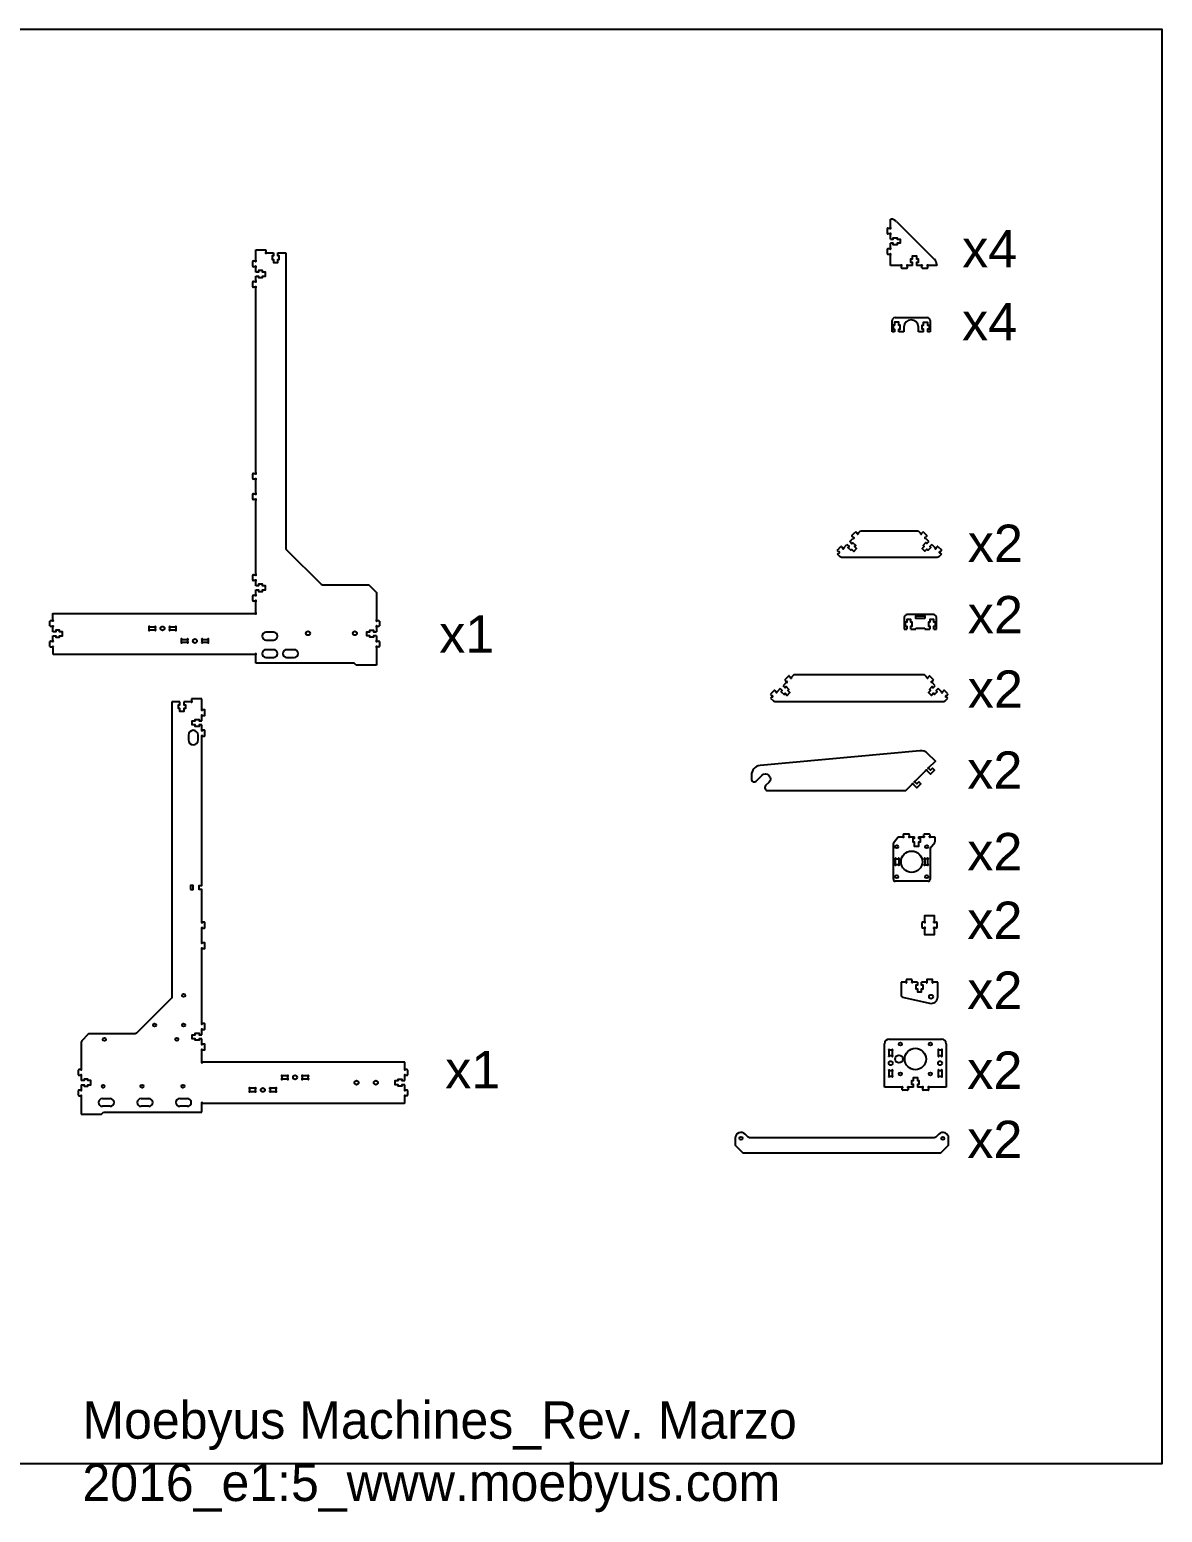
# Model space of a CAD drawing. Extents: x 9182 to 13547, y -879 to 856.
# Drawn here: x 10109 to 11282, y -735 to 800 of the extents above; entities that cross this region are included whole.
import ezdxf

# ---------------------------------------------------------------- set-up
doc = ezdxf.new("R2010")
doc.units = 0
doc.header["$MEASUREMENT"] = 0
doc.layers.add('modificaciones', color=1, linetype='Continuous')
doc.layers.add('Piezas', color=4, linetype='Continuous')
doc.styles.get("Standard").update_dxf_attribs({"font": 'arial.ttf'})

msp = doc.modelspace()

# ---------------------------------------------------------------- linework, layer by layer
at = {"layer": 'modificaciones', "linetype": 'ByBlock'}
msp.add_lwpolyline([(9181.7, -684.5), (11281.7, -684.5), (11281.7, 800.5), (9181.7, 800.5)], close=True, dxfattribs=at)
at = {"layer": 'Piezas', "linetype": 'Continuous'}
for p, q in [((11000.2, 595.7), (11000.2, 604.3)), ((11000.2, 604.3), (11000.8, 604.3)), ((11006.5, 601.9), (11045.8, 562.6)), ((10997.2, 589.4), (10997.2, 594.4)), ((10997.7, 594.9), (10999.3, 594.9)), ((10999.3, 588.9), (10997.7, 588.9)), ((11000.2, 583.4), (11000.2, 588)), ((10343.3, 561.9), (10343.3, 572.4)), ((10343.3, 572.4), (10353.9, 572.4)), ((10353.9, 572.4), (10353.9, 570.2)), ((10354.8, 569.3), (10361.8, 569.3)), ((10366, 569.3), (10374.3, 569.3)), ((10997.2, 568.2), (10997.2, 573.2)), ((10997.7, 573.7), (10999.3, 573.7)), ((11000.2, 574.5), (11000.2, 579.2)), ((10340.3, 555.5), (10340.3, 560.5)), ((10340.8, 561), (10342.4, 561)), ((10342.4, 555), (10340.8, 555)), ((10343.3, 549.5), (10343.3, 554.2)), ((10999.3, 567.7), (10997.7, 567.7)), ((11000.2, 556.3), (11000.2, 566.8)), ((11010.7, 556.3), (11000.2, 556.3)), ((11011.6, 553.8), (11011.6, 555.4)), ((11017.1, 553.3), (11012.1, 553.3)), ((11017.6, 555.4), (11017.6, 553.8)), ((11023.1, 556.3), (11018.4, 556.3)), ((11031.9, 556.3), (11027.3, 556.3)), ((11032.8, 553.8), (11032.8, 555.4)), ((11038.3, 553.3), (11033.3, 553.3)), ((11038.8, 555.4), (11038.8, 553.8)), ((11048.2, 556.3), (11039.6, 556.3)), ((11048.2, 557), (11048.2, 556.3)), ((10340.3, 534.3), (10340.3, 539.3)), ((10340.8, 539.8), (10342.4, 539.8)), ((10343.3, 540.7), (10343.3, 545.3)), ((10342.4, 533.8), (10340.8, 533.8)), ((10343.3, 341.9), (10343.3, 533)), ((11002.1, 487.4), (11002.1, 499.4)), ((11005.1, 502.4), (11038.3, 502.4)), ((11014.2, 492.5), (11014.2, 487.4)), ((11029.2, 487.4), (11029.2, 492.5)), ((11041.3, 499.4), (11041.3, 487.4)), ((11004.6, 487.4), (11002.1, 487.4)), ((11014.2, 487.4), (11008.8, 487.4)), ((11034.6, 487.4), (11029.2, 487.4)), ((11041.3, 487.4), (11038.8, 487.4)), ((10340.3, 335.5), (10340.3, 340.5)), ((10340.8, 341), (10342.4, 341)), ((10342.4, 335), (10340.8, 335)), ((10343.3, 320.7), (10343.3, 334.2)), ((10340.3, 314.3), (10340.3, 319.3)), ((10340.8, 319.8), (10342.4, 319.8)), ((10342.4, 313.8), (10340.8, 313.8)), ((10343.3, 236.9), (10343.3, 313)), ((10960.4, 276.6), (10963.9, 280.2)), ((10964.6, 280.2), (10965.8, 279)), ((10967, 279), (10969.4, 281.4)), ((10969.4, 281.4), (11029, 281.5)), ((11029, 281.5), (11031.4, 279)), ((11032.6, 279), (11033.7, 280.2)), ((11034.5, 280.2), (11038, 276.7)), ((10945.4, 261.6), (10948.9, 265.2)), ((10949.6, 265.2), (10950.8, 264)), ((10952, 264), (10955.3, 267.3)), ((10958.3, 270.3), (10961.5, 273.5)), ((10961.5, 274.8), (10960.4, 275.9)), ((11038, 276), (11036.8, 274.8)), ((11036.8, 273.6), (11040.1, 270.3)), ((11043.1, 267.3), (11046.4, 264)), ((11047.6, 264), (11048.7, 265.2)), ((11049.4, 265.2), (11053, 261.7)), ((10945.3, 257.3), (10946.6, 258.5)), ((10946.6, 259.8), (10945.4, 260.9)), ((11053, 261), (11051.8, 259.8)), ((11051.8, 258.6), (11053, 257.4)), ((10340.3, 230.5), (10340.3, 235.5)), ((10340.8, 236), (10342.4, 236)), ((10342.4, 230), (10340.8, 230)), ((10343.3, 224.5), (10343.3, 229.2)), ((10343.3, 215.7), (10343.3, 220.3)), ((10340.3, 209.3), (10340.3, 214.3)), ((10340.8, 214.8), (10342.4, 214.8)), ((10342.4, 208.8), (10340.8, 208.8)), ((10343.3, 196.9), (10343.3, 208)), ((10130.3, 183), (10130.3, 188)), ((10130.8, 188.5), (10132.4, 188.5)), ((10469.1, 188.5), (10470.8, 188.5)), ((10471.3, 188), (10471.3, 183)), ((11014.6, 191.8), (11014.6, 179.8)), ((11044.8, 194.8), (11017.6, 194.8)), ((11047.8, 179.8), (11047.8, 191.8)), ((10132.4, 182.5), (10130.8, 182.5)), ((10133.3, 177), (10133.3, 181.7)), ((10133.3, 168.2), (10133.3, 172.8)), ((10233.1, 179.6), (10233.1, 181.2)), ((10234, 182), (10238.5, 182)), ((10238.5, 178.7), (10234, 178.7)), ((10239.3, 181.2), (10239.3, 179.6)), ((10254.3, 179.6), (10254.3, 181.2)), ((10255.2, 182), (10259.7, 182)), ((10259.7, 178.7), (10255.2, 178.7)), ((10260.5, 181.2), (10260.5, 179.6)), ((10267.4, 169.1), (10271.9, 169.1)), ((10288.6, 169.1), (10293.1, 169.1)), ((10361.9, 176.4), (10353.9, 176.4)), ((10468.3, 181.7), (10468.3, 177)), ((10468.3, 172.8), (10468.3, 168.2)), ((10470.8, 182.5), (10469.1, 182.5)), ((11014.6, 179.8), (11017.1, 179.8)), ((11021.3, 179.8), (11026.7, 179.8)), ((11026.7, 179.8), (11026.7, 180.5)), ((11026.7, 180.5), (11035.7, 180.5)), ((11035.7, 180.5), (11035.7, 179.8)), ((11035.7, 180.5), (11035.7, 179.8)), ((11035.7, 179.8), (11041.1, 179.8)), ((11045.3, 179.8), (11047.8, 179.8)), ((10130.3, 161.8), (10130.3, 166.8)), ((10130.8, 167.3), (10132.4, 167.3)), ((10130.8, 161.3), (10132.4, 161.3)), ((10266.6, 166.6), (10266.6, 168.2)), ((10271.9, 165.8), (10267.4, 165.8)), ((10272.8, 168.2), (10272.8, 166.6)), ((10287.8, 166.6), (10287.8, 168.2)), ((10293.1, 165.8), (10288.6, 165.8)), ((10294, 168.2), (10294, 166.6)), ((10353.9, 168.4), (10361.9, 168.4)), ((10361.9, 158.4), (10353.9, 158.4)), ((10383.2, 158.4), (10375.2, 158.4)), ((10468.3, 160.5), (10468.3, 142.4)), ((10469.1, 167.3), (10470.8, 167.3)), ((10470.8, 161.3), (10469.1, 161.3)), ((10471.3, 166.8), (10471.3, 161.8)), ((10343.3, 144.4), (10343.3, 153)), ((10445.3, 144.4), (10343.3, 144.4)), ((10353.9, 150.4), (10361.9, 150.4)), ((10375.2, 150.4), (10383.2, 150.4)), ((10447.3, 142.4), (10445.3, 144.4)), ((10468.3, 142.4), (10447.3, 142.4)), ((10892.4, 124.4), (10889.2, 121.1)), ((10894.8, 131), (10891.3, 127.5)), ((10891.3, 126.8), (10892.4, 125.6)), ((10896.7, 129.9), (10895.5, 131)), ((10900.3, 132.3), (10897.9, 129.9)), ((11035.5, 132.3), (10900.3, 132.3)), ((11038, 129.8), (11035.5, 132.3)), ((11040.4, 131), (11039.2, 129.8)), ((11044.6, 127.5), (11041.1, 131)), ((11043.5, 125.6), (11044.6, 126.8)), ((11046.7, 121.1), (11043.5, 124.4)), ((10287.6, 107.5), (10276.9, 107.5)), ((10276.9, 107.5), (10276.9, 105.3)), ((10287.6, 97), (10287.6, 107.5)), ((10877.5, 109.4), (10876.2, 108.2)), ((10879.8, 116), (10876.3, 112.5)), ((10876.3, 111.8), (10877.5, 110.6)), ((10881.7, 114.9), (10880.5, 116)), ((10886.2, 118.1), (10882.9, 114.9)), ((11053, 114.9), (11049.7, 118.1)), ((11055.4, 116), (11054.2, 114.9)), ((11059.6, 112.5), (11056.1, 116)), ((11058.4, 110.6), (11059.6, 111.8)), ((11059.7, 108.2), (11058.4, 109.4)), ((10264.8, 104.4), (10256.6, 104.4)), ((10276.1, 104.4), (10269, 104.4)), ((10290.1, 96.1), (10288.5, 96.1)), ((10290.6, 90.6), (10290.6, 95.6)), ((10287.6, 84.6), (10287.6, 89.3)), ((10287.6, 75.8), (10287.6, 80.4)), ((10288.5, 90.1), (10290.1, 90.1)), ((10290.1, 74.9), (10288.5, 74.9)), ((10288.5, 68.9), (10290.1, 68.9)), ((10290.6, 69.4), (10290.6, 74.4)), ((11003.3, -79.4), (11003.3, -42.4)), ((11003.5, -41.8), (11008.3, -35.4)), ((11008.3, -35.4), (11012.8, -35.4)), ((11013.7, -34.6), (11013.7, -32.9)), ((11014.2, -32.4), (11019.2, -32.4)), ((11019.7, -32.9), (11019.7, -34.6)), ((11020.6, -35.4), (11025.2, -35.4)), ((11029.4, -35.4), (11034, -35.4)), ((11034.9, -34.6), (11034.9, -32.9)), ((11035.4, -32.4), (11040.4, -32.4)), ((11040.9, -32.9), (11040.9, -34.6)), ((11041.5, -47.3), (11046.1, -41.2)), ((11041.8, -35.4), (11046.3, -35.4)), ((11046.3, -35.4), (11046.3, -40.6)), ((11005.6, -63.4), (11005.6, -59)), ((11006.5, -58.1), (11008, -58.1)), ((11008.9, -59), (11008.9, -63.4)), ((11035.7, -59), (11035.7, -63.4)), ((11038.1, -58.1), (11036.5, -58.1)), ((11039, -63.4), (11039, -59)), ((11041.3, -47.9), (11041.3, -79.4)), ((11008, -64.3), (11006.5, -64.3)), ((11036.5, -64.3), (11038.1, -64.3)), ((11039.3, -81.4), (11005.3, -81.4)), ((10287.6, -144.2), (10287.6, -130.7)), ((10290.1, -123.9), (10288.5, -123.9)), ((10288.5, -129.9), (10290.1, -129.9)), ((10290.6, -129.4), (10290.6, -124.4)), ((11032.8, -124.3), (11032.8, -129.3)), ((11034.9, -123.8), (11033.3, -123.8)), ((11033.3, -129.8), (11034.9, -129.8)), ((11046.3, -123.8), (11047.9, -123.8)), ((11047.9, -129.8), (11046.3, -129.8)), ((11048.4, -124.3), (11048.4, -129.3)), ((10287.6, -228), (10287.6, -151.9)), ((10290.1, -145.1), (10288.5, -145.1)), ((10288.5, -151.1), (10290.1, -151.1)), ((10290.6, -150.6), (10290.6, -145.6)), ((11016.7, -183.5), (11016.7, -185.2)), ((11022.2, -183), (11017.2, -183)), ((11022.7, -185.2), (11022.7, -183.5)), ((11037.9, -183.5), (11037.9, -185.2)), ((11043.4, -183), (11038.4, -183)), ((11043.9, -185.2), (11043.9, -183.5)), ((11015.9, -186), (11011.3, -186)), ((11011.3, -186), (11011.3, -199.4)), ((11028.2, -186), (11023.6, -186)), ((11037.1, -186), (11032.4, -186)), ((11049.3, -186), (11044.8, -186)), ((11049.3, -201), (11049.3, -186)), ((11012.9, -201.4), (11040.7, -207.8)), ((10290.1, -228.9), (10288.5, -228.9)), ((10290.6, -234.4), (10290.6, -229.4)), ((10287.6, -240.4), (10287.6, -235.7)), ((10287.6, -249.2), (10287.6, -244.6)), ((10288.5, -234.9), (10290.1, -234.9)), ((10999.1, -244.8), (11053.1, -244.8)), ((10287.6, -268), (10287.6, -256.9)), ((10290.1, -250.1), (10288.5, -250.1)), ((10288.5, -256.1), (10290.1, -256.1)), ((10290.6, -255.6), (10290.6, -250.6)), ((10994.1, -294.8), (10994.1, -249.8)), ((10998.9, -261.5), (10998.9, -257)), ((10999.8, -256.1), (11001.4, -256.1)), ((11002.2, -257), (11002.2, -261.5)), ((11050, -261.5), (11050, -257)), ((11050.8, -256.1), (11052.4, -256.1)), ((11053.3, -257), (11053.3, -261.5)), ((11058.1, -249.8), (11058.1, -294.8)), ((10161.7, -276.4), (10160.1, -276.4)), ((10500.1, -276.4), (10498.5, -276.4)), ((11001.4, -262.3), (10999.8, -262.3)), ((11052.4, -262.3), (11050.8, -262.3)), ((10159.6, -276.9), (10159.6, -281.9)), ((10160.1, -282.4), (10161.7, -282.4)), ((10162.6, -283.2), (10162.6, -287.9)), ((10370.3, -283.7), (10370.3, -285.3)), ((10375.7, -282.9), (10371.2, -282.9)), ((10371.2, -286.2), (10375.7, -286.2)), ((10376.5, -285.3), (10376.5, -283.7)), ((10391.5, -283.7), (10391.5, -285.3)), ((10396.9, -282.9), (10392.4, -282.9)), ((10392.4, -286.2), (10396.9, -286.2)), ((10397.7, -285.3), (10397.7, -283.7)), ((10497.6, -287.9), (10497.6, -283.2)), ((10498.5, -282.4), (10500.1, -282.4)), ((10500.6, -281.9), (10500.6, -276.9)), ((10998.9, -282.7), (10998.9, -278.2)), ((10999.8, -277.3), (11001.4, -277.3)), ((11001.4, -283.5), (10999.8, -283.5)), ((11002.2, -278.2), (11002.2, -282.7)), ((11050, -282.7), (11050, -278.2)), ((11050.8, -277.3), (11052.4, -277.3)), ((11052.4, -283.5), (11050.8, -283.5)), ((11053.3, -278.2), (11053.3, -282.7)), ((10159.6, -298.1), (10159.6, -303.1)), ((10161.7, -297.6), (10160.1, -297.6)), ((10160.1, -303.6), (10161.7, -303.6)), ((10162.6, -292.1), (10162.6, -296.7)), ((10162.6, -304.4), (10162.6, -322.5)), ((10184.6, -306.5), (10192.6, -306.5)), ((10224.6, -306.5), (10232.6, -306.5)), ((10264.6, -306.5), (10272.6, -306.5)), ((10336.9, -296.7), (10336.9, -298.3)), ((10342.2, -295.8), (10337.8, -295.8)), ((10337.8, -299.1), (10342.2, -299.1)), ((10343.1, -298.3), (10343.1, -296.7)), ((10358.1, -296.7), (10358.1, -298.3)), ((10363.4, -295.8), (10359, -295.8)), ((10359, -299.1), (10363.4, -299.1)), ((10364.3, -298.3), (10364.3, -296.7)), ((10497.6, -296.7), (10497.6, -292.1)), ((10500.1, -297.6), (10498.5, -297.6)), ((10500.1, -303.6), (10498.5, -303.6)), ((10500.6, -303.1), (10500.6, -298.1)), ((11011.6, -294.8), (10994.1, -294.8)), ((11012.5, -297.3), (11012.5, -295.7)), ((11018, -297.8), (11013, -297.8)), ((11018.5, -295.7), (11018.5, -297.3)), ((11024, -294.8), (11019.4, -294.8)), ((11032.8, -294.8), (11028.2, -294.8)), ((11033.7, -297.3), (11033.7, -295.7)), ((11039.2, -297.8), (11034.2, -297.8)), ((11039.7, -295.7), (11039.7, -297.3)), ((11058.1, -294.8), (11040.6, -294.8)), ((10183.6, -322.5), (10185.6, -320.5)), ((10192.6, -314.5), (10184.6, -314.5)), ((10185.6, -320.5), (10287.6, -320.5)), ((10232.6, -314.5), (10224.6, -314.5)), ((10272.6, -314.5), (10264.6, -314.5)), ((10287.6, -320.5), (10287.6, -311.9)), ((10162.6, -322.5), (10183.6, -322.5))]:
    msp.add_line(p, q, dxfattribs=at)
for points in [[(11000.2, 583.4), (11003.2, 583.4), (11003.2, 584.9), (11007.2, 584.9), (11007.2, 583.4), (11010.2, 583.4), (11010.2, 579.2), (11007.2, 579.2), (11007.2, 577.6), (11003.2, 577.6), (11003.2, 579.2), (11000.2, 579.2)], [(10361.8, 569.3), (10361.8, 566.3), (10360.3, 566.3), (10360.3, 562.3), (10361.8, 562.3), (10361.8, 559.3), (10366, 559.3), (10366, 562.3), (10367.6, 562.3), (10367.6, 566.3), (10366, 566.3), (10366, 569.3)], [(11023.1, 556.3), (11023.1, 559.3), (11021.5, 559.3), (11021.5, 563.3), (11023.1, 563.3), (11023.1, 566.3), (11027.3, 566.3), (11027.3, 563.3), (11028.8, 563.3), (11028.8, 559.3), (11027.3, 559.3), (11027.3, 556.3)], [(10343.3, 545.3), (10346.3, 545.3), (10346.3, 543.8), (10350.3, 543.8), (10350.3, 545.3), (10353.3, 545.3), (10353.3, 549.5), (10350.3, 549.5), (10350.3, 551.1), (10346.3, 551.1), (10346.3, 549.5), (10343.3, 549.5)], [(11008.8, 487.4), (11008.8, 490.4), (11010.3, 490.4), (11010.3, 494.4), (11008.8, 494.4), (11008.8, 497.4), (11004.6, 497.4), (11004.6, 494.4), (11003.1, 494.4), (11003.1, 490.4), (11004.6, 490.4), (11004.6, 487.4)], [(11034.6, 487.4), (11034.6, 490.4), (11033.1, 490.4), (11033.1, 494.4), (11034.6, 494.4), (11034.6, 497.4), (11038.8, 497.4), (11038.8, 494.4), (11040.3, 494.4), (11040.3, 490.4), (11038.8, 490.4), (11038.8, 487.4)], [(10955.3, 267.3), (10957.4, 265.2), (10956.3, 264.1), (10959.2, 261.3), (10960.2, 262.3), (10962.4, 260.2), (10965.3, 263.2), (10963.2, 265.3), (10964.3, 266.4), (10961.5, 269.2), (10960.4, 268.1), (10958.3, 270.3)], [(11043.1, 267.3), (11041, 265.2), (11042, 264.1), (11039.2, 261.3), (11038.1, 262.4), (11036, 260.3), (11033, 263.2), (11035.2, 265.3), (11034.1, 266.4), (11036.9, 269.3), (11038, 268.2), (11040.1, 270.3)], [(10343.3, 220.3), (10346.3, 220.3), (10346.3, 218.8), (10350.3, 218.8), (10350.3, 220.3), (10353.3, 220.3), (10353.3, 224.5), (10350.3, 224.5), (10350.3, 226.1), (10346.3, 226.1), (10346.3, 224.5), (10343.3, 224.5)], [(11021.3, 179.8), (11021.3, 182.8), (11022.8, 182.8), (11022.8, 186.8), (11021.3, 186.8), (11021.3, 189.8), (11017.1, 189.8), (11017.1, 186.8), (11015.5, 186.8), (11015.5, 182.8), (11017.1, 182.8), (11017.1, 179.8)], [(11045.3, 179.8), (11045.3, 182.8), (11046.8, 182.8), (11046.8, 186.8), (11045.3, 186.8), (11045.3, 189.8), (11041.1, 189.8), (11041.1, 186.8), (11039.5, 186.8), (11039.5, 182.8), (11041.1, 182.8), (11041.1, 179.8)], [(10133.3, 172.8), (10136.3, 172.8), (10136.3, 171.3), (10140.3, 171.3), (10140.3, 172.8), (10143.3, 172.8), (10143.3, 177), (10140.3, 177), (10140.3, 178.6), (10136.3, 178.6), (10136.3, 177), (10133.3, 177)], [(10468.3, 172.8), (10465.3, 172.8), (10465.3, 171.3), (10461.3, 171.3), (10461.3, 172.8), (10458.3, 172.8), (10458.3, 177), (10461.3, 177), (10461.3, 178.6), (10465.3, 178.6), (10465.3, 177), (10468.3, 177)], [(10886.2, 118.1), (10888.3, 116), (10887.2, 114.9), (10890.1, 112.1), (10891.2, 113.2), (10893.3, 111.1), (10896.2, 114), (10894.1, 116.2), (10895.2, 117.2), (10892.4, 120.1), (10891.3, 119), (10889.2, 121.1)], [(11049.7, 118.1), (11047.6, 116), (11048.7, 114.9), (11045.8, 112.1), (11044.8, 113.2), (11042.6, 111.1), (11039.7, 114), (11041.8, 116.2), (11040.7, 117.2), (11043.5, 120.1), (11044.6, 119), (11046.7, 121.1)], [(10269, 104.4), (10269, 101.4), (10270.6, 101.4), (10270.6, 97.4), (10269, 97.4), (10269, 94.4), (10264.8, 94.4), (10264.8, 97.4), (10263.3, 97.4), (10263.3, 101.4), (10264.8, 101.4), (10264.8, 104.4)], [(10287.6, 80.4), (10284.6, 80.4), (10284.6, 78.9), (10280.6, 78.9), (10280.6, 80.4), (10277.6, 80.4), (10277.6, 84.6), (10280.6, 84.6), (10280.6, 86.2), (10284.6, 86.2), (10284.6, 84.6), (10287.6, 84.6)], [(10287.6, -123), (10287.6, -89.9), (10284.6, -89.9), (10284.6, -85.7), (10287.6, -85.7), (10287.6, 68.1)], [(11029.4, -35.4), (11029.4, -36.9), (11030.9, -36.9), (11030.9, -40.9), (11029.4, -40.9), (11029.4, -45.4), (11025.2, -45.4), (11025.2, -40.9), (11023.7, -40.9), (11023.7, -36.9), (11025.2, -36.9), (11025.2, -35.4)], [(11035.8, -123), (11035.8, -116.8), (11045.4, -116.8), (11045.4, -123)], [(11045.4, -130.7), (11045.4, -136.8), (11035.8, -136.8), (11035.8, -130.7)], [(11028.2, -186), (11028.2, -189), (11026.7, -189), (11026.7, -193), (11028.2, -193), (11028.2, -196), (11032.4, -196), (11032.4, -193), (11034, -193), (11034, -189), (11032.4, -189), (11032.4, -186)], [(10287.6, -244.6), (10284.6, -244.6), (10284.6, -246.1), (10280.6, -246.1), (10280.6, -244.6), (10277.6, -244.6), (10277.6, -240.4), (10280.6, -240.4), (10280.6, -238.8), (10284.6, -238.8), (10284.6, -240.4), (10287.6, -240.4)], [(10162.6, -292.1), (10165.6, -292.1), (10165.6, -293.6), (10169.6, -293.6), (10169.6, -292.1), (10172.6, -292.1), (10172.6, -287.9), (10169.6, -287.9), (10169.6, -286.3), (10165.6, -286.3), (10165.6, -287.9), (10162.6, -287.9)], [(10497.6, -292.1), (10494.6, -292.1), (10494.6, -293.6), (10490.6, -293.6), (10490.6, -292.1), (10487.6, -292.1), (10487.6, -287.9), (10490.6, -287.9), (10490.6, -286.3), (10494.6, -286.3), (10494.6, -287.9), (10497.6, -287.9)], [(11024, -294.8), (11024, -291.8), (11022.5, -291.8), (11022.5, -287.8), (11024, -287.8), (11024, -284.8), (11028.2, -284.8), (11028.2, -287.8), (11029.7, -287.8), (11029.7, -291.8), (11028.2, -291.8), (11028.2, -294.8)]]:
    msp.add_lwpolyline(points, dxfattribs=at)
for points in [[(10374.3, 569.3), (10374.3, 263.8, 0.198912), (10374.9, 262.3), (10411, 226.2, 0.198912), (10412.4, 225.6), (10459.5, 225.6, -0.198912), (10460.9, 225), (10467.7, 218.2, -0.198912), (10468.3, 216.8), (10468.3, 189.4)], [(11053, 257.4), (11050.2, 254.6, -0.198825), (11048.8, 254), (10949.6, 253.9, -0.199), (10948.1, 254.5), (10945.3, 257.3)], [(10133.3, 189.4), (10133.3, 195.5, -0.414214), (10133.8, 196), (10342.4, 196)], [(10133.3, 160.5), (10133.3, 154.3, 0.414214), (10133.8, 153.8), (10342.4, 153.8)], [(10876.2, 108.2), (10879.1, 105.4, 0.198827), (10880.5, 104.8), (11055.4, 104.8, 0.198998), (11056.9, 105.4), (11059.7, 108.2)], [(10256.6, 104.4), (10256.6, -201.1, -0.198912), (10256, -202.6), (10219.9, -238.7, -0.198912), (10218.5, -239.3), (10171.4, -239.3, 0.198912), (10170, -239.9), (10163.2, -246.7, 0.198912), (10162.6, -248.1), (10162.6, -275.5)], [(10497.6, -275.5), (10497.6, -269.4, 0.414214), (10497.1, -268.9), (10288.5, -268.9)], [(10288.5, -311.1), (10497.1, -311.1, 0.414214), (10497.6, -310.6), (10497.6, -304.4)]]:
    msp.add_lwpolyline(points, format="xyb", dxfattribs=at)
for points in [[(11035.7, 190.8), (11026.7, 190.8), (11026.7, 193.3), (11035.7, 193.3)], [(10275.6, -89.9), (10278.6, -89.9), (10278.6, -85.7), (10275.6, -85.7)]]:
    msp.add_lwpolyline(points, close=True, dxfattribs=at)
for points in [[(10283.6, 69.9, 1), (10273.6, 69.9), (10273.6, 64.9, 1), (10283.6, 64.9)], [(11037, 33.2, -1.548584), (11038, 33.2), (11041.7, 29.4), (11046, 33.7), (11043.9, 35.8), (11041.7, 33.7), (11040.1, 35.3, -1.548584), (11040.1, 36.3), (11046.8, 43), (11038.8, 50.9, 0.223324), (11030.8, 53.8), (10865.3, 38.3, 0.387092), (10856.3, 28.4), (10856.3, 24.4, 0.668179), (10861.4, 22.3), (10867.3, 28.2, -1), (10874.5, 21), (10871.1, 17.6, 0.668179), (10873.3, 12.5), (11016.3, 12.5), (11022.9, 19.1, -1.548584), (11023.8, 19.1), (11027.6, 15.3), (11031.8, 19.5), (11029.7, 21.7), (11027.6, 19.5), (11025.9, 21.2, -1.548584), (11025.9, 22.1)], [(10839.5, -347.6), (10839.5, -354.6), (10847.5, -362.6), (11052.5, -362.6), (11060.5, -354.6), (11060.5, -347.6, 0.668179), (11050.3, -343.4), (11047.1, -346.5, -0.198912), (11045.7, -347.1), (10854.4, -347.1, -0.198912), (10853, -346.5), (10849.8, -343.4, 0.668179)]]:
    msp.add_lwpolyline(points, format="xyb", close=True, dxfattribs=at)
for centre, radius in [((10246.8, 180.4), 2.1), ((10280.3, 167.4), 2.1), ((10397.4, 175.4), 2.1), ((10445.9, 175.4), 2.1), ((11006.8, -45.7), 1.6), ((11037.8, -45.7), 1.6), ((11022.3, -61.2), 11.1), ((11006.8, -76.7), 1.6), ((11037.8, -76.7), 1.6), ((10268.6, -199.6), 1.6), ((11042.3, -201), 2.1), ((10238.6, -230.4), 1.6), ((10268.6, -230.4), 1.6), ((10186.6, -245.2), 1.6), ((10261.6, -245.2), 1.6), ((11010.6, -250), 1.6), ((11026.1, -265.5), 11.1), ((11041.6, -250), 1.6), ((11000.6, -269.8), 2.1), ((11009.1, -265.5), 4), ((11051.6, -269.8), 2.1), ((10384, -284.5), 2.1), ((10447.6, -290), 2.1), ((10467.6, -290), 2.1), ((11010.6, -281), 1.6), ((11041.6, -281), 1.6), ((10185.4, -293.7), 1.6), ((10225.6, -293.7), 1.6), ((10267.9, -293.7), 1.6), ((10350.6, -297.5), 2.1), ((10845.5, -347.6), 1.6), ((11054.5, -347.6), 1.6)]:
    msp.add_circle(centre, radius, dxfattribs=at)
for centre, radius, start, end in [((11000.8, 596.3), 8, 45, 90), ((10997.7, 594.4), 0.5, 90, 180), ((10997.7, 589.4), 0.5, 180, 270), ((10999.3, 594.4), 0.5, 30.0002, 90), ((10999.3, 589.4), 0.5, 270, 330), ((11000.2, 594.9), 0.5, 210.0002, 60), ((11000.2, 588.9), 0.5, 300.0002, 150), ((11000.7, 595.7), 0.5, 180, 240), ((11000.7, 588), 0.5, 120.0002, 180), ((10353.9, 569.3), 0.5, 120, 329.9998), ((10353.4, 570.2), 0.5, 300, 0), ((10354.8, 568.8), 0.5, 90, 149.9998), ((10997.7, 573.2), 0.5, 90, 180), ((10997.7, 568.2), 0.5, 180, 270), ((10999.3, 573.2), 0.5, 30.0002, 90), ((11000.2, 573.7), 0.5, 210.0002, 60), ((11000.2, 567.7), 0.5, 300.0002, 150), ((11000.7, 574.5), 0.5, 180, 240), ((10340.8, 560.5), 0.5, 90, 180), ((10340.8, 555.5), 0.5, 180, 270), ((10342.4, 560.5), 0.5, 30.0002, 90), ((10342.4, 555.5), 0.5, 270, 330), ((10343.3, 561), 0.5, 210.0002, 60), ((10343.3, 555), 0.5, 300.0002, 150), ((10343.8, 561.9), 0.5, 180, 240), ((10343.8, 554.2), 0.5, 120.0002, 180), ((10999.3, 568.2), 0.5, 270, 330), ((11000.7, 566.8), 0.5, 120.0002, 180), ((11010.7, 556.8), 0.5, 270, 330), ((11011.6, 556.3), 0.5, 300.0002, 150), ((11012.1, 555.4), 0.5, 120.0002, 180), ((11012.1, 553.8), 0.5, 180, 270), ((11017.6, 556.3), 0.5, 30.0002, 240), ((11017.1, 553.8), 0.5, 270, 0), ((11017.1, 555.4), 0.5, 0, 60), ((11018.4, 556.8), 0.5, 210.0002, 270), ((11031.9, 556.8), 0.5, 270, 330), ((11032.8, 556.3), 0.5, 300.0002, 150), ((11033.3, 555.4), 0.5, 120.0002, 180), ((11033.3, 553.8), 0.5, 180, 270), ((11038.8, 556.3), 0.5, 30.0002, 240), ((11038.3, 553.8), 0.5, 270, 0), ((11038.3, 555.4), 0.5, 0, 60), ((11039.6, 556.8), 0.5, 210.0002, 270), ((11040.2, 557), 8, 0, 45), ((10340.8, 539.3), 0.5, 90, 180), ((10342.4, 539.3), 0.5, 30.0002, 90), ((10343.3, 539.8), 0.5, 210.0002, 60), ((10343.8, 540.7), 0.5, 180, 240), ((10340.8, 534.3), 0.5, 180, 270), ((10342.4, 534.3), 0.5, 270, 330), ((10343.3, 533.8), 0.5, 300.0002, 150), ((10343.8, 533), 0.5, 120.0002, 180), ((11005.1, 499.4), 3, 90, 180), ((11021.7, 492.5), 7.5, 0, 180), ((11038.3, 499.4), 3, 0, 90), ((10340.8, 340.5), 0.5, 90, 180), ((10342.4, 340.5), 0.5, 30.0002, 90), ((10343.3, 341), 0.5, 210.0002, 60), ((10343.8, 341.9), 0.5, 180, 240), ((10340.8, 335.5), 0.5, 180, 270), ((10342.4, 335.5), 0.5, 270, 330), ((10343.3, 335), 0.5, 300.0002, 150), ((10343.8, 334.2), 0.5, 120.0002, 180), ((10340.8, 319.3), 0.5, 90, 180), ((10340.8, 314.3), 0.5, 180, 270), ((10342.4, 319.3), 0.5, 30.0002, 90), ((10342.4, 314.3), 0.5, 270, 330), ((10343.3, 319.8), 0.5, 210.0002, 60), ((10343.3, 313.8), 0.5, 300.0002, 150), ((10343.8, 320.7), 0.5, 180.0015, 239.9994), ((10343.8, 313), 0.5, 120.0002, 180), ((10960.7, 276.3), 0.5, 135, 225), ((10964.3, 279.8), 0.5, 45, 135), ((10965.4, 278.6), 0.5, 345.0002, 45), ((10966.4, 278.4), 0.5, 165.0002, 15), ((10967.4, 278.6), 0.5, 135, 195), ((11031, 278.7), 0.5, 345.0002, 45), ((11032, 278.4), 0.5, 165.0002, 15), ((11032.9, 278.7), 0.5, 135, 195), ((11034.1, 279.8), 0.5, 45, 135), ((11037.6, 276.3), 0.5, 315, 45), ((10945.7, 261.3), 0.5, 135, 225), ((10949.3, 264.8), 0.5, 45, 135), ((10950.4, 263.7), 0.5, 345.0002, 45), ((10951.4, 263.4), 0.5, 165.0002, 15), ((10952.4, 263.7), 0.5, 135, 195), ((10961.9, 275.1), 0.5, 225, 285), ((10961.9, 273.2), 0.5, 75.0002, 135), ((10962.2, 274.1), 0.5, 255.0002, 105), ((11036.2, 274.2), 0.5, 75.0002, 285), ((11036.5, 275.1), 0.5, 255.0002, 315), ((11036.5, 273.2), 0.5, 45, 105), ((11046, 263.7), 0.5, 345.0002, 45), ((11047, 263.4), 0.5, 165.0002, 15), ((11047.9, 263.7), 0.5, 135, 195), ((11049.1, 264.8), 0.5, 45, 135), ((11052.6, 261.3), 0.5, 315, 45), ((10946.9, 260.1), 0.5, 225, 285), ((10946.9, 258.2), 0.5, 75.0002, 135), ((10947.2, 259.2), 0.5, 255.0002, 105), ((11051.2, 259.2), 0.5, 75.0002, 285), ((11051.5, 260.2), 0.5, 255.0002, 315), ((11051.5, 258.2), 0.5, 45, 105), ((10340.8, 235.5), 0.5, 90, 180), ((10340.8, 230.5), 0.5, 180, 270), ((10342.4, 235.5), 0.5, 30.0002, 90), ((10343.3, 236), 0.5, 210.0002, 60), ((10343.3, 230), 0.5, 300.0002, 150), ((10343.8, 236.9), 0.5, 180, 240), ((10342.4, 230.5), 0.5, 270, 330), ((10343.3, 214.8), 0.5, 210.0002, 60), ((10343.8, 229.2), 0.5, 120.0002, 180), ((10343.8, 215.7), 0.5, 180, 240), ((10340.8, 214.3), 0.5, 90, 180), ((10340.8, 209.3), 0.5, 180, 270), ((10342.4, 214.3), 0.5, 30.0002, 90), ((10342.4, 209.3), 0.5, 270, 330), ((10343.3, 208.8), 0.5, 300.0002, 150), ((10343.8, 208), 0.5, 120.0002, 180), ((10130.8, 188), 0.5, 90, 180), ((10132.4, 188), 0.5, 30, 90), ((10132.4, 188), 0.5, 29.9998, 90), ((10133.3, 188.5), 0.5, 209.9998, 59.9998), ((10133.8, 189.4), 0.5, 180, 239.9998), ((10342.4, 195.5), 0.5, 30.0002, 90), ((10343.3, 196), 0.5, 210.0002, 60), ((10343.8, 196.9), 0.5, 180, 240), ((10468.3, 188.5), 0.5, 120, 329.9998), ((10467.8, 189.4), 0.5, 300, 0), ((10469.1, 188), 0.5, 90, 149.9998), ((10470.8, 188), 0.5, 0, 90), ((11017.6, 191.8), 3, 90, 180), ((11044.8, 191.8), 3, 0, 90), ((10130.8, 183), 0.5, 180, 270), ((10132.4, 183), 0.5, 270, 330), ((10133.3, 182.5), 0.5, 300.0002, 150), ((10133.8, 181.7), 0.5, 120.0002, 180), ((10233.1, 182), 0.5, 30.0002, 240), ((10233.1, 178.7), 0.5, 120.0002, 330), ((10232.6, 181.2), 0.5, 0, 60), ((10232.6, 179.6), 0.5, 300.0002, 0), ((10234, 182.5), 0.5, 210.0002, 270), ((10234, 178.2), 0.5, 90, 150), ((10238.5, 182.5), 0.5, 270, 330), ((10238.5, 178.2), 0.5, 30.0002, 90), ((10239.3, 182), 0.5, 300.0002, 150), ((10239.3, 178.7), 0.5, 210.0002, 60), ((10239.8, 181.2), 0.5, 120.0002, 180), ((10239.8, 179.6), 0.5, 180, 240), ((10254.3, 182), 0.5, 30.0002, 240), ((10254.3, 178.7), 0.5, 120.0002, 330), ((10253.8, 181.2), 0.5, 0, 60), ((10253.8, 179.6), 0.5, 300.0002, 0), ((10255.2, 182.5), 0.5, 210.0002, 270), ((10255.2, 178.2), 0.5, 90, 150), ((10259.7, 182.5), 0.5, 270, 330), ((10259.7, 178.2), 0.5, 30.0002, 90), ((10260.5, 182), 0.5, 300.0002, 150), ((10260.5, 178.7), 0.5, 210.0002, 60), ((10261, 181.2), 0.5, 120.0002, 180), ((10261, 179.6), 0.5, 180, 240), ((10266.6, 169.1), 0.5, 30.0002, 240), ((10267.4, 169.6), 0.5, 210.0002, 270), ((10271.9, 169.6), 0.5, 270, 330), ((10272.8, 169.1), 0.5, 300.0002, 150), ((10287.8, 169.1), 0.5, 30.0002, 240), ((10288.6, 169.6), 0.5, 210.0002, 270), ((10293.1, 169.6), 0.5, 270, 330), ((10294, 169.1), 0.5, 300.0002, 150), ((10353.9, 172.4), 4, 90, 270), ((10361.9, 172.4), 4, 270, 90), ((10468.3, 182.5), 0.5, 30, 239.9998), ((10467.8, 181.7), 0.5, 0, 59.9998), ((10469.1, 183), 0.5, 210, 270), ((10470.8, 183), 0.5, 270, 0), ((10130.8, 166.8), 0.5, 90, 180), ((10130.8, 161.8), 0.5, 180, 270), ((10132.4, 166.8), 0.5, 30.0002, 90), ((10132.4, 161.8), 0.5, 270, 330.0002), ((10132.4, 161.8), 0.5, 270, 330), ((10133.3, 167.3), 0.5, 210.0002, 60), ((10133.3, 161.3), 0.5, 300.0002, 150.0002), ((10133.8, 168.2), 0.5, 180, 240), ((10133.8, 160.5), 0.5, 120.0002, 180), ((10266.6, 165.8), 0.5, 120.0002, 330), ((10266.1, 168.2), 0.5, 0, 60), ((10266.1, 166.6), 0.5, 300.0002, 0), ((10267.4, 165.3), 0.5, 90, 150), ((10271.9, 165.3), 0.5, 30.0002, 90), ((10272.8, 165.8), 0.5, 210.0002, 60), ((10273.3, 168.2), 0.5, 120.0002, 180), ((10273.3, 166.6), 0.5, 180, 240), ((10287.8, 165.8), 0.5, 120.0002, 330), ((10287.3, 168.2), 0.5, 0, 60), ((10287.3, 166.6), 0.5, 300.0002, 0), ((10288.6, 165.3), 0.5, 90, 150), ((10293.1, 165.3), 0.5, 30.0002, 90), ((10294, 165.8), 0.5, 210.0002, 60), ((10294.5, 168.2), 0.5, 120.0002, 180), ((10294.5, 166.6), 0.5, 180, 240), ((10342.4, 154.3), 0.5, 270, 330), ((10343.3, 153.8), 0.5, 300.0002, 150), ((10353.9, 154.4), 4, 90, 270), ((10361.9, 154.4), 4, 270, 90), ((10375.2, 154.4), 4, 90, 270), ((10383.2, 154.4), 4, 270, 90), ((10468.3, 167.3), 0.5, 120, 329.9998), ((10468.3, 161.3), 0.5, 30, 239.9998), ((10467.8, 168.2), 0.5, 300, 0), ((10467.8, 160.5), 0.5, 360, 59.9998), ((10469.1, 166.8), 0.5, 90, 149.9998), ((10469.1, 161.8), 0.5, 210, 270), ((10470.8, 166.8), 0.5, 0, 90), ((10470.8, 161.8), 0.5, 270, 0), ((10343.8, 153), 0.5, 120.0002, 180), ((10891.6, 127.1), 0.5, 135.0181, 225.0181), ((10892.8, 126), 0.5, 225.0181, 285.0179), ((10892.8, 124), 0.5, 75.0181, 135.0181), ((10893.1, 125), 0.5, 255.0181, 105.0179), ((10895.2, 130.7), 0.5, 45.0181, 135.0181), ((10896.3, 129.5), 0.5, 345.0181, 45.0181), ((10897.3, 129.2), 0.5, 165.0181, 15.0179), ((10898.3, 129.5), 0.5, 135.0181, 195.0179), ((11037.6, 129.5), 0.5, 345.0181, 45.0181), ((11038.6, 129.2), 0.5, 165.0181, 15.0179), ((11039.6, 129.5), 0.5, 135.0181, 195.0179), ((11040.7, 130.6), 0.5, 45.0181, 135.0181), ((11042.8, 125), 0.5, 75.0181, 285.0179), ((11043.1, 126), 0.5, 255.0181, 315.0181), ((11043.1, 124), 0.5, 45.0181, 105.0179), ((11044.3, 127.1), 0.5, 315.0181, 45.0181), ((10876.7, 112.1), 0.5, 135.0181, 225.0181), ((10877.8, 111), 0.5, 225.0181, 285.0179), ((10877.8, 109), 0.5, 75.0181, 135.0181), ((10878.1, 110), 0.5, 255.0181, 105.0179), ((10880.2, 115.7), 0.5, 45.0181, 135.0181), ((10881.4, 114.5), 0.5, 345.0181, 45.0181), ((10882.3, 114.3), 0.5, 165.0181, 15.0179), ((10883.3, 114.5), 0.5, 135.0181, 195.0179), ((11052.6, 114.5), 0.5, 345.0181, 45.0181), ((11053.6, 114.2), 0.5, 165.0181, 15.0179), ((11054.6, 114.5), 0.5, 135.0181, 195.0179), ((11055.7, 115.7), 0.5, 45.0181, 135.0181), ((11057.8, 110), 0.5, 75.0181, 285.0179), ((11058.1, 111), 0.5, 255.0181, 315.0181), ((11058.1, 109), 0.5, 45.0181, 105.0179), ((11059.2, 112.1), 0.5, 315.0181, 45.0181), ((10276.1, 103.9), 0.5, 30.0002, 90), ((10276.9, 104.4), 0.5, 210.0002, 60), ((10277.4, 105.3), 0.5, 180, 240), ((10287.6, 96.1), 0.5, 120, 329.9998), ((10287.1, 97), 0.5, 300, 0), ((10288.5, 95.6), 0.5, 90, 149.9998), ((10290.1, 95.6), 0.5, 0, 90), ((10287.6, 90.1), 0.5, 30, 239.9998), ((10287.1, 89.3), 0.5, 0, 59.9998), ((10288.5, 90.6), 0.5, 210, 270), ((10290.1, 90.6), 0.5, 270, 0), ((10287.6, 74.9), 0.5, 120, 329.9998), ((10287.6, 68.9), 0.5, 30, 239.9998), ((10287.1, 75.8), 0.5, 300, 0), ((10287.1, 68.1), 0.5, 0, 59.9998), ((10288.5, 74.4), 0.5, 90, 149.9998), ((10288.5, 69.4), 0.5, 210, 270), ((10290.1, 74.4), 0.5, 0, 90), ((10290.1, 69.4), 0.5, 270, 0), ((11004.3, -42.4), 1, 143.0251, 180), ((11012.8, -35.9), 0.5, 30, 90), ((11013.7, -35.4), 0.5, 210, 59.9998), ((11014.2, -32.9), 0.5, 90, 180), ((11014.2, -34.6), 0.5, 180, 239.9998), ((11019.2, -32.9), 0.5, 0, 90), ((11019.7, -35.4), 0.5, 120, 329.9998), ((11019.2, -34.6), 0.5, 300, 0), ((11020.6, -35.9), 0.5, 90, 149.9998), ((11034, -35.9), 0.5, 30, 90), ((11034.9, -35.4), 0.5, 210, 59.9998), ((11035.4, -32.9), 0.5, 90, 180), ((11035.4, -34.6), 0.5, 180, 239.9998), ((11040.4, -32.9), 0.5, 0, 90), ((11040.9, -35.4), 0.5, 120, 329.9998), ((11040.4, -34.6), 0.5, 300, 0), ((11041.8, -35.9), 0.5, 90, 149.9998), ((11045.3, -40.6), 1, 323.0251, 0), ((11005.6, -58.1), 0.5, 30.0002, 240), ((11005.1, -59), 0.5, 0, 60), ((11006.5, -57.6), 0.5, 210.0002, 270), ((11008, -57.6), 0.5, 270, 330), ((11008.9, -58.1), 0.5, 300.0002, 150), ((11009.4, -59), 0.5, 120.0002, 180), ((11035.7, -58.1), 0.5, 30, 239.9998), ((11035.2, -59), 0.5, 0, 59.9998), ((11036.5, -57.6), 0.5, 210, 270), ((11038.1, -57.6), 0.5, 270, 329.9998), ((11039, -58.1), 0.5, 300, 149.9998), ((11039.5, -59), 0.5, 120, 180), ((11042.3, -47.9), 1, 143.0251, 180), ((11005.6, -64.3), 0.5, 120.0002, 330), ((11005.1, -63.4), 0.5, 300.0002, 0), ((11006.5, -64.8), 0.5, 90, 150), ((11008, -64.8), 0.5, 30.0002, 90), ((11008.9, -64.3), 0.5, 210.0002, 60), ((11009.4, -63.4), 0.5, 180, 240), ((11035.7, -64.3), 0.5, 120, 329.9998), ((11035.2, -63.4), 0.5, 300, 0), ((11036.5, -64.8), 0.5, 90, 149.9998), ((11038.1, -64.8), 0.5, 30, 90), ((11039, -64.3), 0.5, 210, 59.9998), ((11039.5, -63.4), 0.5, 180, 239.9998), ((11005.3, -79.4), 2, 180, 270), ((11039.3, -79.4), 2, 270, 0), ((10287.6, -123.9), 0.5, 120, 329.9998), ((10287.6, -129.9), 0.5, 30, 239.9998), ((10287.1, -123), 0.5, 300, 0), ((10287.1, -130.7), 0.5, 0, 59.9998), ((10288.5, -124.4), 0.5, 90, 149.9998), ((10288.5, -129.4), 0.5, 210, 270), ((10290.1, -124.4), 0.5, 0, 90), ((10290.1, -129.4), 0.5, 270, 0), ((11033.3, -124.3), 0.5, 90, 180), ((11033.3, -129.3), 0.5, 180, 270), ((11034.9, -124.3), 0.5, 30, 90), ((11034.9, -129.3), 0.5, 270, 329.9998), ((11035.8, -123.8), 0.5, 210, 59.9998), ((11035.8, -129.8), 0.5, 300, 149.9998), ((11036.3, -123), 0.5, 180, 239.9998), ((11036.3, -130.7), 0.5, 120, 180), ((11045.4, -123.8), 0.5, 120.0002, 330), ((11045.4, -129.8), 0.5, 30.0002, 240), ((11044.9, -123), 0.5, 300.0002, 0), ((11044.9, -130.7), 0.5, 0, 60), ((11046.3, -124.3), 0.5, 90, 150), ((11046.3, -129.3), 0.5, 210.0002, 270), ((11047.9, -124.3), 0.5, 0, 90), ((11047.9, -129.3), 0.5, 270, 0), ((10287.6, -145.1), 0.5, 120, 329.9998), ((10287.6, -151.1), 0.5, 30, 239.9998), ((10287.1, -144.2), 0.5, 300.0037, 359.9896), ((10287.1, -151.9), 0.5, 0, 59.9998), ((10288.5, -145.6), 0.5, 90, 149.9998), ((10288.5, -150.6), 0.5, 210, 270), ((10290.1, -145.6), 0.5, 0, 90), ((10290.1, -150.6), 0.5, 270, 0), ((11017.2, -183.5), 0.5, 90, 180), ((11022.2, -183.5), 0.5, 0, 90), ((11038.4, -183.5), 0.5, 90, 180), ((11043.4, -183.5), 0.5, 0, 90), ((11013.3, -199.4), 2, 180, 256.9536), ((11015.9, -186.5), 0.5, 30.0002, 90), ((11016.7, -186), 0.5, 210.0002, 60), ((11017.2, -185.2), 0.5, 180, 240), ((11022.7, -186), 0.5, 120.0002, 330), ((11022.2, -185.2), 0.5, 300.0002, 0), ((11023.6, -186.5), 0.5, 90, 150), ((11037.1, -186.5), 0.5, 30.0002, 90), ((11037.9, -186), 0.5, 210.0002, 60), ((11038.4, -185.2), 0.5, 180, 240), ((11043.9, -186), 0.5, 120.0002, 330), ((11043.4, -185.2), 0.5, 300.0002, 0), ((11044.8, -186.5), 0.5, 90, 150), ((11042.3, -201), 7, 256.9536, 0), ((10287.6, -228.9), 0.5, 120, 329.9998), ((10287.1, -228), 0.5, 300, 0), ((10288.5, -229.4), 0.5, 90, 149.9998), ((10290.1, -229.4), 0.5, 0, 90), ((10287.6, -234.9), 0.5, 30, 239.9998), ((10287.1, -235.7), 0.5, 0, 59.9998), ((10288.5, -234.4), 0.5, 210, 270), ((10290.1, -234.4), 0.5, 270, 0), ((10999.1, -249.8), 5, 90, 180), ((11053.1, -249.8), 5, 0, 90), ((10287.6, -250.1), 0.5, 120, 329.9998), ((10287.6, -256.1), 0.5, 30, 239.9998), ((10287.1, -249.2), 0.5, 300, 0), ((10287.1, -256.9), 0.5, 0, 59.9998), ((10288.5, -250.6), 0.5, 90, 149.9998), ((10288.5, -255.6), 0.5, 210, 270), ((10290.1, -250.6), 0.5, 0, 90), ((10290.1, -255.6), 0.5, 270, 0), ((10998.9, -256.1), 0.5, 30.0002, 240), ((10998.4, -257), 0.5, 0, 60), ((10999.8, -255.6), 0.5, 210.0002, 270), ((11001.4, -255.6), 0.5, 270, 330), ((11002.2, -256.1), 0.5, 300.0002, 150), ((11002.7, -257), 0.5, 120.0002, 180), ((11050, -256.1), 0.5, 30.0002, 240), ((11049.5, -257), 0.5, 0, 60), ((11050.8, -255.6), 0.5, 210.0002, 270), ((11052.4, -255.6), 0.5, 270, 330), ((11053.3, -256.1), 0.5, 300.0002, 150), ((11053.8, -257), 0.5, 120.0002, 180), ((10160.1, -276.9), 0.5, 90, 180), ((10161.7, -276.9), 0.5, 30.0002, 90), ((10162.6, -276.4), 0.5, 210.0002, 60), ((10163.1, -275.5), 0.5, 180, 240), ((10287.6, -268.9), 0.5, 120, 329.9998), ((10287.1, -268), 0.5, 300, 0), ((10288.5, -269.4), 0.5, 90, 149.9998), ((10497.6, -276.4), 0.5, 120.0002, 330.0002), ((10497.1, -275.5), 0.5, 300.0002, 0), ((10498.5, -276.9), 0.5, 90, 150), ((10498.5, -276.9), 0.5, 90, 150.0002), ((10500.1, -276.9), 0.5, 0, 90), ((10998.9, -262.3), 0.5, 120.0002, 330), ((10998.4, -261.5), 0.5, 300.0002, 0), ((10999.8, -262.8), 0.5, 90, 150), ((11001.4, -262.8), 0.5, 30.0002, 90), ((11002.2, -262.3), 0.5, 210.0002, 60), ((11002.7, -261.5), 0.5, 180, 240), ((11050, -262.3), 0.5, 120.0002, 330), ((11049.5, -261.5), 0.5, 300.0002, 0), ((11050.8, -262.8), 0.5, 90, 150), ((11052.4, -262.8), 0.5, 30.0002, 90), ((11053.3, -262.3), 0.5, 210.0002, 60), ((11053.8, -261.5), 0.5, 180, 240), ((10160.1, -281.9), 0.5, 180, 270), ((10161.7, -281.9), 0.5, 270, 330), ((10162.6, -282.4), 0.5, 300.0002, 150), ((10163.1, -283.2), 0.5, 120.0002, 180), ((10370.3, -282.9), 0.5, 30, 239.9998), ((10370.3, -286.2), 0.5, 120, 329.9998), ((10369.8, -283.7), 0.5, 0, 59.9998), ((10369.8, -285.3), 0.5, 300, 0), ((10371.2, -282.4), 0.5, 210, 270), ((10371.2, -286.7), 0.5, 90, 149.9998), ((10375.7, -282.4), 0.5, 270, 329.9998), ((10375.7, -286.7), 0.5, 30, 90), ((10376.5, -282.9), 0.5, 300, 149.9998), ((10376.5, -286.2), 0.5, 210, 59.9998), ((10377, -283.7), 0.5, 120, 180), ((10377, -285.3), 0.5, 180, 239.9998), ((10391.5, -282.9), 0.5, 30, 239.9998), ((10391.5, -286.2), 0.5, 120, 329.9998), ((10391, -283.7), 0.5, 0, 59.9998), ((10391, -285.3), 0.5, 300, 0), ((10392.4, -282.4), 0.5, 210, 270), ((10392.4, -286.7), 0.5, 90, 149.9998), ((10396.9, -282.4), 0.5, 270, 329.9998), ((10396.9, -286.7), 0.5, 30, 90), ((10397.7, -282.9), 0.5, 300, 149.9998), ((10397.7, -286.2), 0.5, 210, 59.9998), ((10398.2, -283.7), 0.5, 120, 180), ((10398.2, -285.3), 0.5, 180, 239.9998), ((10497.6, -282.4), 0.5, 30, 239.9998), ((10497.1, -283.2), 0.5, 0, 59.9998), ((10498.5, -281.9), 0.5, 210, 270), ((10500.1, -281.9), 0.5, 270, 0), ((10998.9, -277.3), 0.5, 30.0002, 240), ((10998.9, -283.5), 0.5, 120.0002, 330), ((10998.4, -278.2), 0.5, 0, 60), ((10998.4, -282.7), 0.5, 300.0002, 0), ((10999.8, -276.8), 0.5, 210.0002, 270), ((10999.8, -284), 0.5, 90, 150), ((11001.4, -276.8), 0.5, 270, 330), ((11001.4, -284), 0.5, 30.0002, 90), ((11002.2, -277.3), 0.5, 300.0002, 150), ((11002.2, -283.5), 0.5, 210.0002, 60), ((11002.7, -278.2), 0.5, 120.0002, 180), ((11002.7, -282.7), 0.5, 180, 240), ((11050, -277.3), 0.5, 30.0002, 240), ((11050, -283.5), 0.5, 120.0002, 330), ((11049.5, -278.2), 0.5, 0, 60), ((11049.5, -282.7), 0.5, 300.0002, 0), ((11050.8, -276.8), 0.5, 210.0002, 270), ((11050.8, -284), 0.5, 90, 150), ((11052.4, -276.8), 0.5, 270, 330), ((11052.4, -284), 0.5, 30.0002, 90), ((11053.3, -277.3), 0.5, 300.0002, 150), ((11053.3, -283.5), 0.5, 210.0002, 60), ((11053.8, -278.2), 0.5, 120.0002, 180), ((11053.8, -282.7), 0.5, 180, 240), ((10160.1, -298.1), 0.5, 90, 180), ((10160.1, -303.1), 0.5, 180, 270), ((10161.7, -298.1), 0.5, 30.0002, 90), ((10161.7, -303.1), 0.5, 270, 330), ((10162.6, -297.6), 0.5, 210.0002, 60), ((10162.6, -303.6), 0.5, 300.0002, 150), ((10163.1, -296.7), 0.5, 180, 240), ((10163.1, -304.4), 0.5, 120.0002, 180), ((10184.6, -310.5), 4, 90, 270), ((10192.6, -310.5), 4, 270, 90), ((10224.6, -310.5), 4, 90, 270), ((10232.6, -310.5), 4, 270, 90), ((10264.6, -310.5), 4, 90, 270), ((10272.6, -310.5), 4, 270, 90), ((10336.9, -295.8), 0.5, 30, 239.9998), ((10336.9, -299.1), 0.5, 120, 329.9998), ((10336.4, -296.7), 0.5, 0, 59.9998), ((10336.4, -298.3), 0.5, 300, 0), ((10337.8, -295.3), 0.5, 210, 270), ((10337.8, -299.6), 0.5, 90, 149.9998), ((10342.2, -295.3), 0.5, 270, 329.9998), ((10342.2, -299.6), 0.5, 30, 90), ((10343.1, -295.8), 0.5, 300, 149.9998), ((10343.1, -299.1), 0.5, 210, 59.9998), ((10343.6, -296.7), 0.5, 120, 180), ((10343.6, -298.3), 0.5, 180, 239.9998), ((10358.1, -295.8), 0.5, 30, 239.9998), ((10358.1, -299.1), 0.5, 120, 329.9998), ((10357.6, -296.7), 0.5, 0, 59.9998), ((10357.6, -298.3), 0.5, 300, 0), ((10359, -295.3), 0.5, 210, 270), ((10359, -299.6), 0.5, 90, 149.9998), ((10363.4, -295.3), 0.5, 270, 329.9998), ((10363.4, -299.6), 0.5, 30, 90), ((10364.3, -295.8), 0.5, 300, 149.9998), ((10364.3, -299.1), 0.5, 210, 59.9998), ((10364.8, -296.7), 0.5, 120, 180), ((10364.8, -298.3), 0.5, 180, 239.9998), ((10497.6, -297.6), 0.5, 120, 329.9998), ((10497.6, -303.6), 0.5, 29.9998, 239.9998), ((10497.1, -296.7), 0.5, 300, 0), ((10497.1, -304.4), 0.5, 0, 59.9998), ((10498.5, -298.1), 0.5, 90, 149.9998), ((10498.5, -303.1), 0.5, 209.9998, 270), ((10498.5, -303.1), 0.5, 210, 270), ((10500.1, -298.1), 0.5, 0, 90), ((10500.1, -303.1), 0.5, 270, 0), ((11011.6, -294.3), 0.5, 270, 330), ((11012.5, -294.8), 0.5, 300.0002, 150), ((11013, -295.7), 0.5, 120.0002, 180), ((11013, -297.3), 0.5, 180, 270), ((11018.5, -294.8), 0.5, 30.0002, 240), ((11018, -297.3), 0.5, 270, 0), ((11018, -295.7), 0.5, 0, 60), ((11019.4, -294.3), 0.5, 210.0002, 270), ((11032.8, -294.3), 0.5, 270, 330), ((11033.7, -294.8), 0.5, 300.0002, 150), ((11034.2, -295.7), 0.5, 120.0002, 180), ((11034.2, -297.3), 0.5, 180, 270), ((11039.7, -294.8), 0.5, 30.0002, 240), ((11039.2, -297.3), 0.5, 270, 0), ((11039.2, -295.7), 0.5, 0, 60), ((11040.6, -294.3), 0.5, 210.0002, 270), ((10287.6, -311.1), 0.5, 30, 239.9998), ((10287.1, -311.9), 0.5, 0, 59.9998), ((10288.5, -310.6), 0.5, 210, 270)]:
    msp.add_arc(centre, radius, start, end, dxfattribs=at)

# ---------------------------------------------------------------- texts
at = {"layer": 'modificaciones', "linetype": 'ByBlock', "attachment_point": 1}
for s, width, insert, char_height in [('x4', 183.198, (11074.5, 592.9), 38.71), ('x4', 183.198, (11074.4, 517.4), 38.71), ('x2', 183.198, (11080.3, 287.9), 38.71), ('x2', 183.198, (11080.3, 214), 38.71), ('x1', 183.198, (10533.2, 193.9), 38.71), ('x2', 183.198, (11080.3, 136.9), 38.71), ('x2', 183.198, (11079.8, 53), 38.71), ('x2', 183.198, (11079.8, -31.4), 38.71), ('x2', 183.198, (11079.8, -102.5), 38.71), ('x2', 183.198, (11079.8, -174.9), 38.71), ('x1', 183.198, (10539.4, -257.1), 38.71), ('x2', 183.198, (11079.8, -257.7), 38.71), ('x2', 183.198, (11079.8, -329.4), 38.71), ('{\\fAgency FB|b0|i0|c0|p34;Moebyus Machines_Rev. Marzo 2016_e1:5_www.moebyus.com}', 1131.091, (10163.9, -620), 38.712)]:
    msp.add_mtext_dynamic_manual_height_columns(s, width=width, gutter_width=387.1, heights=[0], dxfattribs=dict(at, insert=insert, char_height=char_height))

doc.saveas('drawing.dxf')
